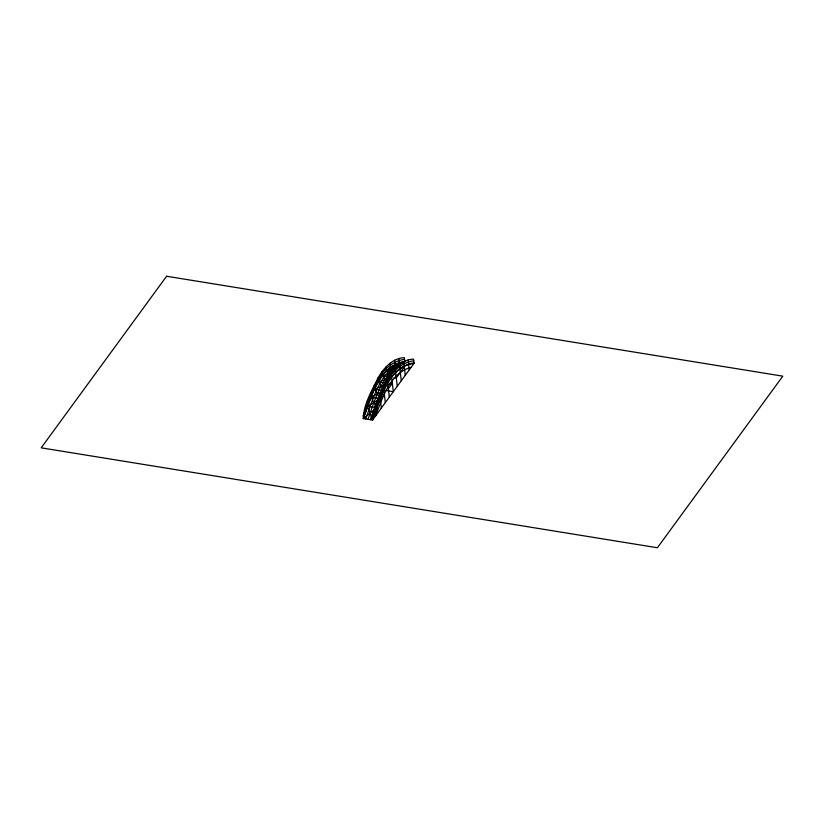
<?xml version="1.0" encoding="UTF-8"?>
<svg xmlns="http://www.w3.org/2000/svg" width="824" height="824" viewBox="0 0 824 824"><rect width="100%" height="100%" fill="white"/><g stroke="black" fill="none" stroke-linecap="round" stroke-linejoin="round"><path stroke-width="1.24" d="M389.206 376.238L390.494 367.514L393.172 370.81M373.354 410.424L363.363 418.561C371.397 397.58 378.546 365.825 404.831 361.829L404.347 357.657C392.399 358.131 383.665 368.173 378.072 377.794C371.964 390.658 363.559 404.193 363.363 418.561L372.561 420.055L414.029 363.322L413.545 359.151C404.646 359.13 398.301 366.144 390.761 369.76L377.917 398.404L370.264 419.673M363.075 416.058C371.109 395.077 378.247 363.332 404.543 359.326M363.322 418.139C371.346 397.158 378.494 365.413 404.78 361.406M365.671 418.932C373.385 398.517 379.812 370.563 403.039 362.766L399.372 362.581L398.888 358.419M367.968 419.303C374.972 399.908 381.048 376.856 399.619 365.187L395.015 364.445L394.531 360.273M381.337 408.045L379.73 394.603L372.077 415.883L372.561 420.055C380.595 399.063 387.733 367.319 414.029 363.322M372.273 417.552C380.307 396.571 387.445 364.826 413.73 360.819M372.52 419.632C380.544 398.651 387.692 366.907 413.978 362.9M375.487 416.058C382.635 397.776 389.845 373.107 411.104 367.319M385.364 382.882L390.679 369.059L397.302 366.536M381.594 390.535L390.854 370.584L401.566 363.209M387.713 379.524L386.415 381.553L382.439 375.857L381.955 371.696M363.363 418.561L364.826 416.563M380.338 399.764L384.355 394.263M388.351 388.794L392.327 383.356L390.03 382.975M394.006 377.536L396.303 377.917L404.316 366.855M371.14 398.27L371.016 397.281L380.709 392.296M384.499 384.87L374.745 389.144L378.844 396.365M387.27 378.886L378.546 381.955L382.594 388.464M389.041 384.334L392.327 383.356M391.266 373.684L382.439 375.857L389.34 376.98M393.182 369.955L386.487 371.099L386.003 366.938M395.118 365.362L395.015 364.445L400.66 364.29M401.669 362.951L399.372 362.581L400.588 363.415M395.283 368.071L390.689 367.329L390.205 363.157M391.081 371.851L386.487 371.099L390.349 375.796M385.251 390.38L393.295 391.688L390.401 366.69M370.532 393.12L371.016 397.281L380.214 398.775L367.483 406.222L372.561 420.055M374.374 407.344L367.483 406.222L366.999 402.061M395.015 364.445L397.446 366.628L390.689 367.329L394.428 371.274M371.016 397.281L376.681 407.715M397.281 386.229L395.201 368.431L399.403 364.651L401.267 380.77M408.086 359.903L409.24 369.863M403.729 361.767L405.253 375.322M385.323 402.596L383.459 386.477L391.153 373.19L395.201 368.431L390.597 368.349L387.259 379.287L389.309 397.137M378.072 377.794L378.546 381.955L385.447 383.078L381.636 390.267L374.745 389.144L374.261 384.983M376.197 403.544L377.351 413.504M396.066 375.404L396.303 377.917M166.602 276.246L41.2 447.834L657.398 547.754L782.8 376.166L166.602 276.246"/></g></svg>
